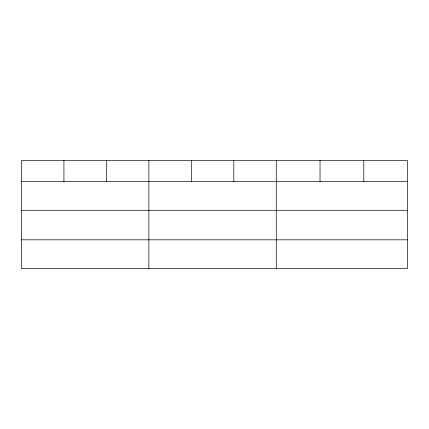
<?xml version="1.0" encoding="UTF-8"?>
<svg xmlns="http://www.w3.org/2000/svg" width="429" height="429" viewBox="0 0 429 429"><rect width="100%" height="100%" fill="white"/><g stroke="black" fill="none" stroke-linecap="round" stroke-linejoin="round"><path stroke-width="0.64" d="M407.55 210.296L407.55 160.526L21.45 160.526L21.45 268.474L407.55 268.474L407.55 210.296L21.45 210.296M21.45 181.644L407.55 181.644M21.45 239.822L407.55 239.822M363.792 160.526L363.792 181.644M320.034 160.526L320.034 181.644M276.276 160.526L276.276 268.474M233.805 160.526L233.805 181.644M191.334 160.526L191.334 181.644M148.863 160.526L148.863 268.474M106.392 160.526L106.392 181.644M63.921 160.526L63.921 181.644"/></g></svg>
